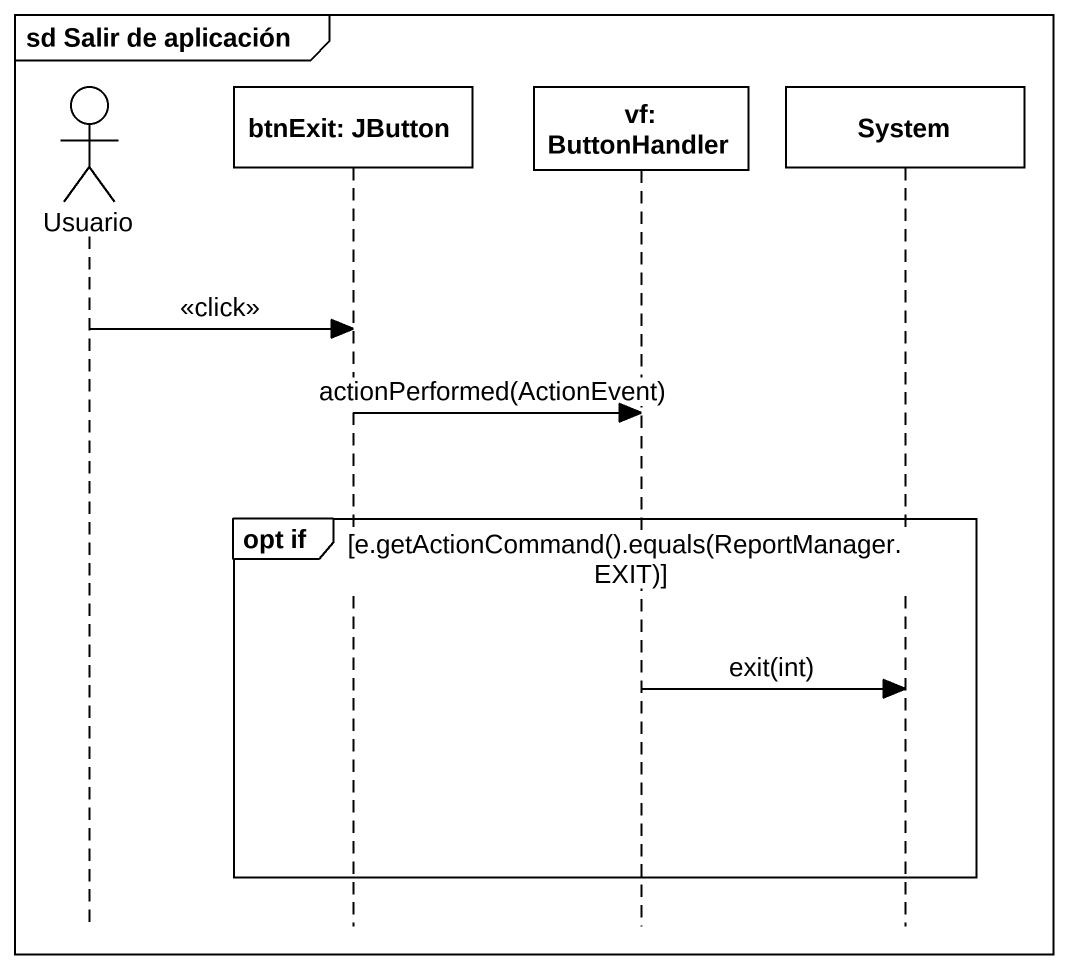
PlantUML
@startuml
mainframe sd Salir de aplicación
hide footbox
actor Usuario
participant "btnExit: JButton" as btnExit_JButton
participant "vf: ButtonHandler" as vf_ButtonHandler
participant System

Usuario -> btnExit_JButton : <<click>>
btnExit_JButton -> vf_ButtonHandler : actionPerformed(ActionEvent)
group opt if [e.getActionCommand().equals(ReportManager.EXIT)]
  vf_ButtonHandler -> System : exit(int)
end
@enduml
